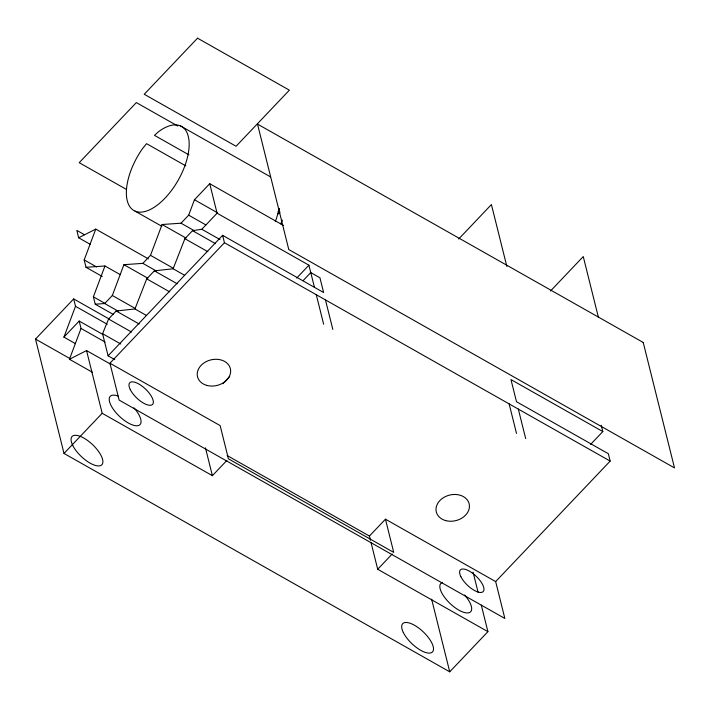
<?xml version="1.0" encoding="UTF-8"?>
<svg xmlns="http://www.w3.org/2000/svg" width="710" height="710" viewBox="0 0 710 710"><rect width="100%" height="100%" fill="white"/><g stroke="black" fill="none" stroke-linecap="round" stroke-linejoin="round"><path stroke-width="1.06" d="M279.438 208.412L276.394 218.662A48.333 23.537 -60.5 0 1 275.267 221.502M102.284 276.501L86.016 267.297L84.179 259.922L95.77 229.099L148.381 258.884M75.464 343.658L63.918 337.126L75.508 306.303L73.671 298.919L35.5 339.087L64.015 453.45L449.732 671.82L487.903 631.66L481.282 605.08M92.531 372.333L69.438 359.26L81.029 328.437L79.192 321.053L63.918 337.126M113.396 314.477L95.22 304.191L93.383 296.807L104.965 265.984L120.274 274.655M95.22 304.191L104.689 303.534L112.322 295.502L123.913 264.679L142.861 263.366L156.253 270.954M142.861 263.366L150.493 255.334L162.084 224.511L181.032 223.206L194.425 230.786M181.032 223.206L188.665 215.165L194.46 199.758L209.725 183.695L283.388 225.398M114.789 359.624L108.097 355.834L102.577 333.7L108.559 319.03L116.191 310.998L134.953 308.948L146.721 278.861L154.354 270.829L173.125 268.779L184.6 275.285M173.125 268.779L184.893 238.693L192.525 230.661L201.817 229.268L217.082 213.204L209.725 183.695M108.097 355.834L222.603 235.338L323.627 292.529L319.944 277.779L310.758 272.578L303.126 280.61M370.487 540.346L369.422 536.059L385.45 519.196L495.66 581.588L504.854 618.472L119.138 400.103L109.935 363.218L224.44 242.722L222.603 235.338M277.716 214.216L279.917 211.899M64.015 453.45L102.187 413.282L86.549 350.571L69.438 359.26M296.709 278.054L308.921 265.194L217.082 213.204M222.833 383.728L229.703 376.504M102.187 413.282L212.388 475.673L226.889 460.417M458.678 239.013L491.418 204.56L506.842 266.427M550.516 291.002L583.256 256.55L598.415 317.352M487.903 631.66L377.702 569.26L392.204 554.004M590.587 444.424L602.808 431.573L601.228 425.255M495.66 581.588L610.165 461.092L608.328 453.708L516.49 401.718L510.969 379.584L602.808 431.573M84.472 234.735L76.822 230.404L78.659 237.779L95.77 229.099M86.016 267.297L104.965 265.984M180.526 125.936L270.448 176.843M177.793 126.06L136.329 102.586L79.209 162.688L126.46 189.446M188.913 154.851L154.478 135.353L158.552 131.696A48.333 23.537 -60.5 0 1 186.996 159.129A48.333 23.537 -60.5 0 1 136.968 211.766A48.333 23.537 -60.5 0 1 142.745 148.328L146.571 143.668L185.798 165.874M277.947 211.704L279.873 212.796M194.46 199.758L217.42 212.76M188.665 215.165L205.882 224.919M201.817 229.268L219.993 239.563M224.44 242.722L610.165 461.092M192.525 230.661L215.485 243.663M162.084 224.511L186.002 238.054M184.893 238.693L207.852 251.695M134.998 211.101L161.782 226.268M150.493 255.334L173.453 268.336M154.354 270.829L177.314 283.831M78.659 237.779L90.143 244.284M123.913 264.679L147.831 278.214M146.721 278.861L169.681 291.863M84.179 259.922L96.613 266.96M112.322 295.502L135.282 308.495M134.953 308.948L146.429 315.444M93.383 296.807L104.858 303.312M104.689 303.534L118.082 311.113M116.191 310.998L139.151 323.991M73.671 298.919L109.269 319.074M108.559 319.03L131.519 332.023M75.508 306.303L107.254 324.275M102.577 333.7L120.753 343.995M79.192 321.053L103.243 334.676M81.029 328.437L105.08 342.051M109.935 363.218L220.144 425.609L228.416 458.811L393.73 552.398L385.45 519.196M86.549 350.571L110.653 364.221M35.5 339.087L70.219 358.745M227.173 455.536L369.422 536.059M518.327 409.093L525.684 438.611M509.141 403.892L516.498 433.411M473.064 572.127L478.096 592.326M431.618 599.142L449.732 671.82M325.464 299.913L332.821 329.422M308.921 265.194L314.441 287.337M316.278 294.712L323.636 324.221M371.019 542.484L377.702 569.26M205.447 447.832L212.388 475.673M282.358 220.091A60.412 29.421 -60.5 0 1 280.769 223.898M133.968 407.815A20.546 8.192 43.5 0 1 136.648 425.778A20.546 8.192 43.5 0 1 112.304 407.726A20.546 8.192 43.5 0 1 118.073 396.038M464.58 594.989A20.546 8.192 43.5 0 1 469.008 612.73A20.546 8.192 43.5 0 1 446.927 600.234A20.546 8.192 43.5 0 1 442.499 582.493M197.54 38.18L144.237 94.27L236.075 146.26L289.378 90.17L197.54 38.18M643.224 342.469L257.508 124.099L288.775 249.53L674.5 467.899L643.224 342.469M72.695 445.312A20.546 8.192 43.5 0 0 100.216 465.724A20.546 8.192 43.5 0 0 87.987 440.777A20.546 8.192 43.5 0 0 72.695 445.312M403.315 632.486A20.546 8.192 43.5 0 0 430.837 652.898A20.546 8.192 43.5 0 0 418.607 627.951A20.546 8.192 43.5 0 0 403.315 632.486M130.249 389.524A15.709 6.257 43.5 0 0 151.301 405.126A15.709 6.257 43.5 0 0 141.947 386.054A15.709 6.257 43.5 0 0 130.249 389.524M460.87 576.697A15.709 6.257 43.5 0 0 481.921 592.309A15.709 6.257 43.5 0 0 472.567 573.227A15.709 6.257 43.5 0 0 460.87 576.697M445.729 520.607A16.916 13.144 -14 0 0 469.372 505.05A16.916 13.144 -14 0 0 443.067 497.914A16.916 13.144 -14 0 0 445.729 520.607M206.947 385.423A16.916 13.144 -14 0 0 230.59 369.874A16.916 13.144 -14 0 0 204.285 362.73A16.916 13.144 -14 0 0 206.947 385.423"/></g></svg>
